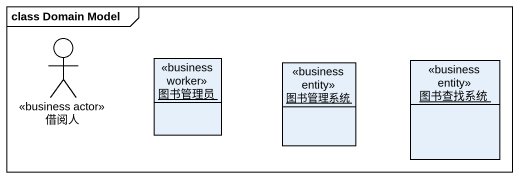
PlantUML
@startuml
mainframe class Domain Model
allowmixing
hide circle
hide empty members
actor 借阅人 <<business actor>>
object 图书管理员 <<business worker>>
object 图书管理系统 <<business entity>>
object 图书查找系统 <<business entity>>
@enduml
